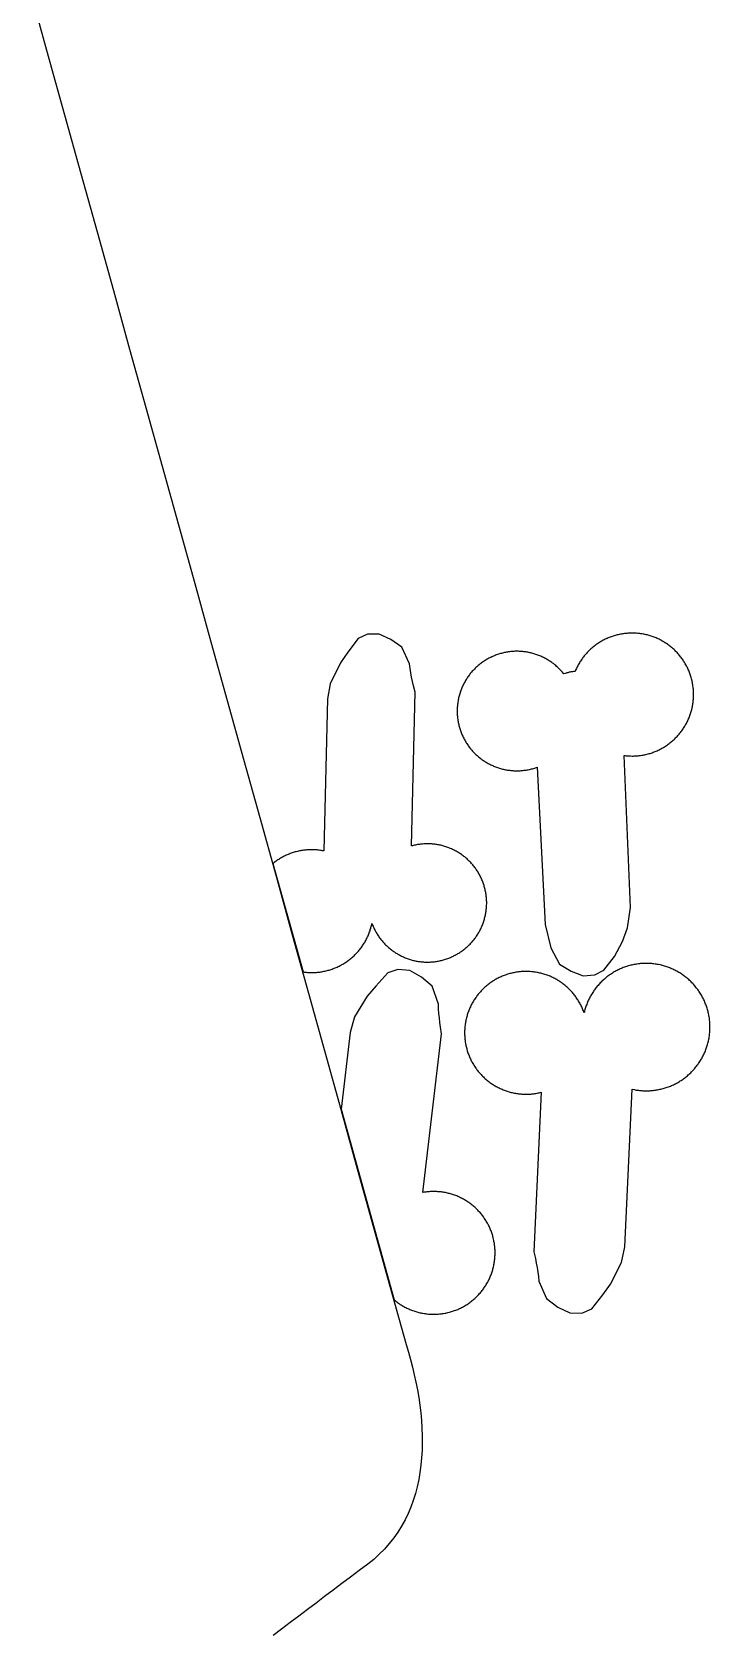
# Model space of a CAD drawing. Extents: x -246 to 246, y -104 to 199.
# Drawn here: x 122.63 to 136.8, y 47.25 to 80.72 of the extents above; entities that cross this region are included whole.
import ezdxf

# ---------------------------------------------------------------- set-up
doc = ezdxf.new("R2010")
doc.units = 0
doc.layers.add('Add_Red', color=1, linetype='Continuous')
doc.layers.add('Outline_Red', color=1, linetype='Continuous')

msp = doc.modelspace()

# ---------------------------------------------------------------- linework, layer by layer
at = {"layer": 'Add_Red'}
for points in [[(128.508, 61.044), (128.53, 61.045), (128.553, 61.046), (128.575, 61.047), (128.597, 61.049), (128.62, 61.051), (128.642, 61.054), (128.664, 61.057), (128.686, 61.061), (128.708, 61.065), (128.73, 61.069), (128.752, 61.073), (128.774, 61.078), (128.796, 61.084), (128.818, 61.09), (128.839, 61.096), (128.861, 61.102), (128.882, 61.109), (128.903, 61.116), (128.924, 61.124), (128.945, 61.132), (128.966, 61.14), (128.987, 61.149), (129.007, 61.158), (129.027, 61.168), (129.048, 61.178), (129.068, 61.188), (129.087, 61.198), (129.107, 61.209), (129.126, 61.22), (129.146, 61.232), (129.165, 61.244), (129.184, 61.256), (129.202, 61.268), (129.221, 61.281), (129.239, 61.294), (129.257, 61.308), (129.274, 61.321), (129.292, 61.336), (129.309, 61.35), (129.326, 61.365), (129.343, 61.38), (129.359, 61.395), (129.375, 61.41), (129.391, 61.426), (129.407, 61.442), (129.422, 61.459), (129.437, 61.475), (129.452, 61.492), (129.466, 61.509), (129.48, 61.527), (129.494, 61.544), (129.507, 61.562), (129.521, 61.58), (129.534, 61.599), (129.546, 61.617), (129.558, 61.636), (129.57, 61.655), (129.582, 61.674), (129.593, 61.694), (129.604, 61.713), (129.615, 61.733), (129.625, 61.753), (129.635, 61.773), (129.644, 61.793), (129.653, 61.814), (129.662, 61.835), (129.67, 61.855), (129.679, 61.876), (129.686, 61.897), (129.694, 61.918), (129.7, 61.94), (129.707, 61.961), (129.713, 61.983), (129.719, 62.004), (129.725, 62.026), (129.73, 62.048), (129.734, 62.07), (129.748, 62.035), (129.756, 62.015), (129.765, 61.995), (129.774, 61.976), (129.783, 61.956), (129.793, 61.937), (129.802, 61.918), (129.813, 61.899), (129.823, 61.88), (129.834, 61.861), (129.846, 61.843), (129.857, 61.825), (129.869, 61.807), (129.881, 61.789), (129.894, 61.771), (129.907, 61.754), (129.92, 61.737), (129.933, 61.72), (129.947, 61.703), (129.961, 61.687), (129.975, 61.671), (129.99, 61.655), (130.005, 61.639), (130.02, 61.624), (130.035, 61.609), (130.051, 61.594), (130.067, 61.579), (130.083, 61.565), (130.1, 61.551), (130.116, 61.537), (130.133, 61.524), (130.15, 61.511), (130.168, 61.498), (130.185, 61.485), (130.203, 61.473), (130.221, 61.461), (130.239, 61.449), (130.258, 61.438), (130.276, 61.427), (130.295, 61.417), (130.314, 61.406), (130.333, 61.396), (130.352, 61.387), (130.372, 61.377), (130.392, 61.368), (130.411, 61.36), (130.431, 61.352), (130.451, 61.344), (130.472, 61.336), (130.492, 61.329), (130.512, 61.322), (130.533, 61.316), (130.554, 61.309), (130.575, 61.304), (130.595, 61.298), (130.616, 61.293), (130.638, 61.288), (130.659, 61.284), (130.68, 61.28), (130.701, 61.277), (130.723, 61.273), (130.744, 61.271), (130.765, 61.268), (130.787, 61.266), (130.808, 61.264), (130.83, 61.263), (130.852, 61.262), (130.873, 61.262), (130.895, 61.261), (130.932, 61.262), (130.954, 61.263), (130.975, 61.264), (130.997, 61.266), (131.018, 61.268), (131.04, 61.27), (131.061, 61.273), (131.083, 61.276), (131.104, 61.279), (131.125, 61.283), (131.146, 61.287), (131.167, 61.292), (131.188, 61.297), (131.209, 61.302), (131.23, 61.308), (131.251, 61.314), (131.272, 61.32), (131.292, 61.327), (131.318, 61.336), (131.338, 61.344), (131.358, 61.352), (131.378, 61.36), (131.398, 61.368), (131.418, 61.377), (131.437, 61.387), (131.456, 61.396), (131.476, 61.406), (131.494, 61.417), (131.513, 61.427), (131.532, 61.438), (131.55, 61.449), (131.569, 61.461), (131.587, 61.473), (131.604, 61.485), (131.622, 61.498), (131.639, 61.511), (131.656, 61.524), (131.673, 61.537), (131.69, 61.551), (131.706, 61.565), (131.723, 61.579), (131.738, 61.594), (131.754, 61.609), (131.769, 61.624), (131.785, 61.639), (131.799, 61.655), (131.814, 61.671), (131.828, 61.687), (131.842, 61.703), (131.856, 61.72), (131.87, 61.737), (131.883, 61.754), (131.896, 61.771), (131.908, 61.789), (131.92, 61.807), (131.932, 61.825), (131.944, 61.843), (131.955, 61.861), (131.966, 61.88), (131.977, 61.899), (131.987, 61.918), (131.997, 61.937), (132.007, 61.956), (132.016, 61.976), (132.025, 61.995), (132.033, 62.015), (132.042, 62.035), (132.05, 62.055), (132.057, 62.075), (132.064, 62.096), (132.071, 62.116), (132.078, 62.137), (132.084, 62.158), (132.09, 62.178), (132.095, 62.199), (132.1, 62.22), (132.105, 62.241), (132.109, 62.262), (132.113, 62.284), (132.117, 62.305), (132.12, 62.326), (132.123, 62.348), (132.125, 62.369), (132.127, 62.391), (132.129, 62.412), (132.13, 62.434), (132.131, 62.455), (132.132, 62.477), (132.132, 62.498), (132.132, 62.524), (132.131, 62.546), (132.13, 62.567), (132.129, 62.589), (132.127, 62.611), (132.125, 62.632), (132.122, 62.653), (132.119, 62.675), (132.116, 62.696), (132.112, 62.717), (132.108, 62.739), (132.104, 62.76), (132.099, 62.781), (132.094, 62.802), (132.089, 62.823), (132.083, 62.844), (132.077, 62.864), (132.064, 62.901), (132.057, 62.922), (132.05, 62.942), (132.042, 62.962), (132.033, 62.982), (132.025, 63.002), (132.016, 63.021), (132.007, 63.041), (131.997, 63.06), (131.987, 63.079), (131.977, 63.098), (131.966, 63.117), (131.955, 63.136), (131.944, 63.154), (131.932, 63.172), (131.92, 63.19), (131.908, 63.208), (131.896, 63.226), (131.883, 63.243), (131.87, 63.26), (131.856, 63.277), (131.842, 63.294), (131.828, 63.31), (131.814, 63.326), (131.799, 63.342), (131.785, 63.358), (131.769, 63.373), (131.754, 63.388), (131.738, 63.403), (131.723, 63.418), (131.706, 63.432), (131.69, 63.446), (131.673, 63.46), (131.656, 63.473), (131.639, 63.486), (131.622, 63.499), (131.604, 63.512), (131.587, 63.524), (131.569, 63.536), (131.55, 63.548), (131.532, 63.559), (131.513, 63.57), (131.494, 63.58), (131.476, 63.591), (131.456, 63.601), (131.437, 63.61), (131.418, 63.62), (131.398, 63.629), (131.378, 63.637), (131.358, 63.645), (131.338, 63.653), (131.318, 63.661), (131.298, 63.668), (131.277, 63.675), (131.256, 63.681), (131.236, 63.688), (131.215, 63.693), (131.194, 63.699), (131.173, 63.704), (131.152, 63.708), (131.131, 63.713), (131.11, 63.717), (131.088, 63.72), (131.067, 63.723), (131.046, 63.726), (131.024, 63.729), (131.003, 63.731), (130.981, 63.733), (130.959, 63.734), (130.938, 63.735), (130.916, 63.735), (130.895, 63.736), (130.859, 63.735), (130.837, 63.734), (130.816, 63.733), (130.794, 63.731), (130.773, 63.729), (130.751, 63.727), (130.73, 63.724), (130.709, 63.721), (130.687, 63.718), (130.666, 63.714), (130.645, 63.71), (130.624, 63.705), (130.603, 63.701), (130.582, 63.695), (130.561, 63.69), (130.634, 66.909), (130.601, 67.043), (130.581, 67.133), (130.563, 67.224), (130.547, 67.315), (130.532, 67.406), (130.518, 67.497), (130.356, 67.846), (130.128, 68.011), (129.882, 68.123), (129.638, 68.12), (129.443, 68.033), (129.228, 67.743), (129.074, 67.523), (128.862, 67.083), (128.804, 66.765), (128.804, 66.765), (128.728, 63.587), (128.699, 63.592), (128.677, 63.596), (128.655, 63.599), (128.633, 63.602), (128.61, 63.605), (128.588, 63.607), (128.566, 63.609), (128.543, 63.61), (128.521, 63.611), (128.499, 63.612), (128.476, 63.612), (128.44, 63.611), (128.418, 63.611), (128.396, 63.609), (128.373, 63.608), (128.351, 63.606), (128.329, 63.603), (128.306, 63.601), (128.284, 63.597), (128.262, 63.594), (128.24, 63.59), (128.218, 63.586), (128.196, 63.581), (128.174, 63.576), (128.153, 63.57), (128.131, 63.565), (128.109, 63.558), (128.088, 63.552), (128.067, 63.545), (128.045, 63.538), (128.024, 63.53), (128.003, 63.522), (127.983, 63.513), (127.962, 63.505), (127.942, 63.495), (127.921, 63.486), (127.901, 63.476), (127.881, 63.466), (127.861, 63.455), (127.842, 63.444), (127.822, 63.433), (127.803, 63.422), (127.784, 63.41), (127.766, 63.397), (127.747, 63.385), (127.729, 63.372), (127.711, 63.359), (127.693, 63.345), (127.675, 63.331), (127.665, 63.323), (128.294, 61.056), (128.297, 61.056), (128.32, 61.053), (128.342, 61.05), (128.364, 61.048), (128.387, 61.047), (128.409, 61.045), (128.431, 61.044), (128.454, 61.044), (128.476, 61.043), (128.508, 61.044)], [(134.393, 60.995), (134.582, 61.095), (134.803, 61.376), (134.97, 61.692), (135.078, 61.98), (135.137, 62.404), (135.003, 65.583), (135.026, 65.581), (135.048, 65.578), (135.07, 65.576), (135.093, 65.575), (135.115, 65.573), (135.137, 65.573), (135.172, 65.572), (135.194, 65.572), (135.217, 65.573), (135.239, 65.574), (135.262, 65.575), (135.284, 65.577), (135.306, 65.579), (135.329, 65.582), (135.351, 65.585), (135.373, 65.588), (135.395, 65.592), (135.417, 65.596), (135.439, 65.6), (135.461, 65.605), (135.483, 65.61), (135.505, 65.616), (135.526, 65.622), (135.548, 65.628), (135.569, 65.635), (135.591, 65.642), (135.612, 65.65), (135.633, 65.658), (135.654, 65.666), (135.674, 65.674), (135.695, 65.683), (135.715, 65.693), (135.736, 65.702), (135.756, 65.712), (135.776, 65.723), (135.795, 65.733), (135.815, 65.744), (135.834, 65.756), (135.853, 65.767), (135.872, 65.78), (135.891, 65.792), (135.909, 65.805), (135.928, 65.818), (135.946, 65.831), (135.963, 65.845), (135.981, 65.859), (135.998, 65.873), (136.015, 65.887), (136.032, 65.902), (136.049, 65.918), (136.065, 65.933), (136.081, 65.949), (136.097, 65.965), (136.112, 65.981), (136.127, 65.998), (136.142, 66.014), (136.157, 66.031), (136.171, 66.049), (136.185, 66.066), (136.199, 66.084), (136.212, 66.102), (136.225, 66.12), (136.238, 66.139), (136.25, 66.158), (136.262, 66.176), (136.274, 66.196), (136.285, 66.215), (136.296, 66.234), (136.307, 66.254), (136.317, 66.274), (136.327, 66.294), (136.337, 66.314), (136.346, 66.335), (136.355, 66.355), (136.364, 66.376), (136.372, 66.397), (136.38, 66.418), (136.388, 66.439), (136.395, 66.46), (136.401, 66.482), (136.408, 66.503), (136.414, 66.525), (136.419, 66.547), (136.428, 66.582), (136.432, 66.604), (136.436, 66.626), (136.44, 66.648), (136.444, 66.67), (136.447, 66.692), (136.45, 66.714), (136.452, 66.737), (136.454, 66.759), (136.455, 66.782), (136.456, 66.804), (136.457, 66.826), (136.458, 66.858), (136.457, 66.88), (136.457, 66.903), (136.456, 66.925), (136.454, 66.947), (136.453, 66.97), (136.451, 66.992), (136.448, 67.014), (136.445, 67.037), (136.442, 67.059), (136.438, 67.081), (136.434, 67.103), (136.429, 67.125), (136.425, 67.147), (136.419, 67.169), (136.414, 67.19), (136.408, 67.212), (136.401, 67.234), (136.395, 67.255), (136.388, 67.276), (136.38, 67.297), (136.372, 67.318), (136.364, 67.339), (136.355, 67.36), (136.346, 67.381), (136.337, 67.401), (136.327, 67.421), (136.317, 67.441), (136.307, 67.461), (136.296, 67.481), (136.285, 67.501), (136.274, 67.52), (136.262, 67.539), (136.25, 67.558), (136.238, 67.577), (136.225, 67.595), (136.212, 67.613), (136.199, 67.631), (136.185, 67.649), (136.171, 67.667), (136.157, 67.684), (136.142, 67.701), (136.127, 67.718), (136.112, 67.735), (136.097, 67.751), (136.081, 67.767), (136.065, 67.783), (136.049, 67.798), (136.032, 67.813), (136.015, 67.828), (135.998, 67.843), (135.981, 67.857), (135.963, 67.871), (135.946, 67.884), (135.928, 67.898), (135.909, 67.911), (135.891, 67.924), (135.872, 67.936), (135.853, 67.948), (135.834, 67.96), (135.815, 67.971), (135.795, 67.982), (135.776, 67.993), (135.756, 68.003), (135.736, 68.013), (135.715, 68.023), (135.695, 68.032), (135.674, 68.041), (135.654, 68.05), (135.633, 68.058), (135.612, 68.066), (135.591, 68.073), (135.553, 68.085), (135.532, 68.092), (135.51, 68.098), (135.489, 68.104), (135.467, 68.109), (135.445, 68.114), (135.423, 68.119), (135.401, 68.123), (135.379, 68.127), (135.357, 68.13), (135.334, 68.133), (135.312, 68.136), (135.29, 68.138), (135.267, 68.14), (135.245, 68.141), (135.223, 68.142), (135.2, 68.143), (135.172, 68.143), (135.15, 68.143), (135.127, 68.143), (135.105, 68.142), (135.082, 68.14), (135.06, 68.138), (135.038, 68.136), (135.015, 68.134), (134.993, 68.131), (134.971, 68.128), (134.949, 68.124), (134.927, 68.12), (134.905, 68.115), (134.883, 68.11), (134.861, 68.105), (134.839, 68.1), (134.818, 68.094), (134.796, 68.087), (134.775, 68.08), (134.753, 68.073), (134.732, 68.066), (134.711, 68.058), (134.69, 68.05), (134.67, 68.041), (134.649, 68.032), (134.629, 68.023), (134.608, 68.013), (134.588, 68.003), (134.568, 67.993), (134.549, 67.982), (134.529, 67.971), (134.51, 67.96), (134.491, 67.948), (134.472, 67.936), (134.453, 67.924), (134.435, 67.911), (134.416, 67.898), (134.398, 67.884), (134.38, 67.871), (134.363, 67.857), (134.346, 67.843), (134.329, 67.828), (134.312, 67.813), (134.295, 67.798), (134.279, 67.783), (134.263, 67.767), (134.247, 67.751), (134.232, 67.735), (134.217, 67.718), (134.202, 67.701), (134.187, 67.684), (134.173, 67.667), (134.159, 67.649), (134.145, 67.631), (134.132, 67.613), (134.119, 67.595), (134.106, 67.577), (134.094, 67.558), (134.082, 67.539), (134.07, 67.52), (134.059, 67.501), (134.048, 67.481), (134.037, 67.461), (134.026, 67.441), (134.016, 67.421), (134.007, 67.401), (133.997, 67.381), (133.981, 67.342), (133.964, 67.34), (133.946, 67.338), (133.929, 67.336), (133.912, 67.333), (133.894, 67.33), (133.877, 67.327), (133.86, 67.323), (133.843, 67.319), (133.826, 67.315), (133.809, 67.311), (133.792, 67.306), (133.776, 67.301), (133.743, 67.29), (133.73, 67.307), (133.716, 67.324), (133.701, 67.34), (133.687, 67.356), (133.672, 67.372), (133.657, 67.388), (133.641, 67.404), (133.626, 67.419), (133.61, 67.434), (133.593, 67.448), (133.577, 67.463), (133.56, 67.477), (133.543, 67.49), (133.526, 67.504), (133.509, 67.517), (133.491, 67.53), (133.473, 67.542), (133.455, 67.554), (133.437, 67.566), (133.418, 67.578), (133.4, 67.589), (133.381, 67.6), (133.362, 67.611), (133.343, 67.621), (133.323, 67.631), (133.304, 67.64), (133.284, 67.65), (133.264, 67.658), (133.244, 67.667), (133.224, 67.675), (133.203, 67.683), (133.183, 67.69), (133.162, 67.698), (133.141, 67.704), (133.121, 67.711), (133.1, 67.717), (133.078, 67.722), (133.057, 67.728), (133.036, 67.733), (133.015, 67.737), (132.993, 67.741), (132.972, 67.745), (132.95, 67.749), (132.929, 67.752), (132.907, 67.754), (132.885, 67.757), (132.864, 67.758), (132.842, 67.76), (132.82, 67.761), (132.798, 67.762), (132.765, 67.762), (132.743, 67.762), (132.721, 67.762), (132.699, 67.761), (132.678, 67.759), (132.656, 67.758), (132.634, 67.756), (132.613, 67.753), (132.591, 67.75), (132.569, 67.747), (132.548, 67.743), (132.526, 67.739), (132.505, 67.735), (132.484, 67.73), (132.463, 67.725), (132.441, 67.72), (132.42, 67.714), (132.4, 67.708), (132.379, 67.701), (132.358, 67.694), (132.337, 67.687), (132.317, 67.679), (132.297, 67.671), (132.277, 67.663), (132.257, 67.654), (132.237, 67.645), (132.217, 67.636), (132.198, 67.626), (132.178, 67.616), (132.159, 67.606), (132.14, 67.595), (132.121, 67.584), (132.098, 67.569), (132.079, 67.558), (132.061, 67.545), (132.043, 67.533), (132.026, 67.52), (132.008, 67.507), (131.991, 67.494), (131.974, 67.48), (131.957, 67.466), (131.941, 67.452), (131.924, 67.437), (131.908, 67.423), (131.893, 67.408), (131.877, 67.392), (131.862, 67.377), (131.847, 67.361), (131.832, 67.345), (131.818, 67.328), (131.804, 67.311), (131.79, 67.295), (131.777, 67.277), (131.763, 67.26), (131.75, 67.243), (131.738, 67.225), (131.726, 67.207), (131.714, 67.188), (131.702, 67.17), (131.691, 67.151), (131.68, 67.132), (131.669, 67.113), (131.659, 67.094), (131.649, 67.075), (131.639, 67.055), (131.63, 67.036), (131.621, 67.016), (131.612, 66.996), (131.604, 66.975), (131.596, 66.955), (131.589, 66.935), (131.581, 66.914), (131.575, 66.893), (131.568, 66.873), (131.562, 66.852), (131.556, 66.831), (131.551, 66.809), (131.546, 66.788), (131.541, 66.767), (131.537, 66.745), (131.533, 66.724), (131.53, 66.702), (131.527, 66.681), (131.524, 66.659), (131.522, 66.638), (131.52, 66.616), (131.518, 66.594), (131.517, 66.572), (131.516, 66.551), (131.515, 66.513), (131.516, 66.491), (131.516, 66.469), (131.517, 66.448), (131.518, 66.426), (131.52, 66.404), (131.522, 66.382), (131.525, 66.361), (131.528, 66.339), (131.531, 66.317), (131.534, 66.296), (131.538, 66.275), (131.543, 66.253), (131.547, 66.232), (131.552, 66.211), (131.558, 66.19), (131.564, 66.169), (131.57, 66.148), (131.577, 66.127), (131.583, 66.106), (131.591, 66.086), (131.598, 66.065), (131.606, 66.045), (131.615, 66.025), (131.623, 66.005), (131.632, 65.985), (131.643, 65.964), (131.652, 65.944), (131.662, 65.925), (131.673, 65.906), (131.684, 65.887), (131.695, 65.868), (131.706, 65.849), (131.718, 65.831), (131.73, 65.813), (131.742, 65.795), (131.755, 65.777), (131.768, 65.76), (131.781, 65.742), (131.795, 65.725), (131.809, 65.708), (131.823, 65.692), (131.838, 65.676), (131.852, 65.659), (131.867, 65.644), (131.883, 65.628), (131.898, 65.613), (131.914, 65.598), (131.93, 65.583), (131.947, 65.569), (131.963, 65.555), (131.98, 65.541), (131.997, 65.527), (132.014, 65.514), (132.032, 65.501), (132.05, 65.488), (132.068, 65.476), (132.086, 65.464), (132.104, 65.452), (132.123, 65.441), (132.142, 65.43), (132.161, 65.419), (132.18, 65.409), (132.199, 65.399), (132.219, 65.389), (132.238, 65.38), (132.258, 65.371), (132.278, 65.362), (132.298, 65.354), (132.319, 65.346), (132.339, 65.338), (132.36, 65.331), (132.38, 65.324), (132.401, 65.318), (132.422, 65.311), (132.443, 65.306), (132.464, 65.3), (132.486, 65.295), (132.507, 65.29), (132.528, 65.286), (132.55, 65.282), (132.571, 65.279), (132.593, 65.275), (132.614, 65.273), (132.636, 65.27), (132.658, 65.268), (132.68, 65.266), (132.701, 65.265), (132.723, 65.264), (132.765, 65.263), (132.787, 65.264), (132.808, 65.264), (132.83, 65.265), (132.852, 65.267), (132.874, 65.268), (132.895, 65.27), (132.917, 65.273), (132.939, 65.276), (132.96, 65.279), (132.982, 65.282), (133.003, 65.286), (133.025, 65.291), (133.046, 65.295), (133.067, 65.301), (133.088, 65.306), (133.109, 65.312), (133.13, 65.318), (133.151, 65.325), (133.19, 65.338), (133.353, 62.048), (133.473, 61.56), (133.658, 61.221), (133.897, 61.072), (134.15, 60.976), (134.393, 60.995)], [(131.054, 53.896), (131.077, 53.896), (131.099, 53.898), (131.121, 53.899), (131.144, 53.901), (131.166, 53.903), (131.188, 53.906), (131.211, 53.909), (131.233, 53.912), (131.255, 53.916), (131.277, 53.92), (131.299, 53.925), (131.321, 53.93), (131.357, 53.939), (131.378, 53.945), (131.4, 53.951), (131.421, 53.958), (131.442, 53.965), (131.463, 53.973), (131.484, 53.981), (131.505, 53.989), (131.526, 53.997), (131.547, 54.006), (131.567, 54.016), (131.587, 54.025), (131.607, 54.035), (131.627, 54.046), (131.647, 54.056), (131.666, 54.067), (131.686, 54.079), (131.705, 54.09), (131.724, 54.102), (131.742, 54.115), (131.761, 54.127), (131.779, 54.14), (131.797, 54.154), (131.815, 54.167), (131.832, 54.181), (131.85, 54.196), (131.867, 54.21), (131.883, 54.225), (131.9, 54.24), (131.916, 54.256), (131.932, 54.271), (131.948, 54.287), (131.963, 54.304), (131.978, 54.32), (131.993, 54.337), (132.008, 54.354), (132.022, 54.371), (132.036, 54.389), (132.05, 54.406), (132.063, 54.424), (132.076, 54.443), (132.089, 54.461), (132.101, 54.48), (132.113, 54.499), (132.125, 54.518), (132.136, 54.537), (132.147, 54.557), (132.158, 54.576), (132.168, 54.596), (132.178, 54.616), (132.188, 54.636), (132.197, 54.657), (132.206, 54.677), (132.215, 54.698), (132.223, 54.719), (132.231, 54.74), (132.238, 54.761), (132.245, 54.782), (132.252, 54.804), (132.258, 54.825), (132.264, 54.847), (132.27, 54.868), (132.275, 54.89), (132.28, 54.912), (132.284, 54.934), (132.289, 54.956), (132.292, 54.978), (132.296, 55), (132.298, 55.023), (132.301, 55.045), (132.303, 55.067), (132.305, 55.089), (132.306, 55.112), (132.307, 55.134), (132.308, 55.157), (132.308, 55.179), (132.307, 55.219), (132.307, 55.242), (132.305, 55.264), (132.304, 55.286), (132.301, 55.309), (132.299, 55.331), (132.296, 55.353), (132.293, 55.375), (132.289, 55.397), (132.285, 55.42), (132.281, 55.441), (132.275, 55.468), (132.27, 55.49), (132.264, 55.511), (132.258, 55.533), (132.252, 55.554), (132.245, 55.576), (132.238, 55.597), (132.231, 55.618), (132.223, 55.639), (132.215, 55.66), (132.206, 55.681), (132.197, 55.701), (132.188, 55.721), (132.178, 55.742), (132.168, 55.762), (132.158, 55.782), (132.147, 55.801), (132.136, 55.821), (132.125, 55.84), (132.113, 55.859), (132.101, 55.878), (132.089, 55.897), (132.076, 55.915), (132.063, 55.933), (132.05, 55.951), (132.036, 55.969), (132.022, 55.987), (132.008, 56.004), (131.993, 56.021), (131.978, 56.038), (131.963, 56.054), (131.948, 56.071), (131.932, 56.087), (131.916, 56.102), (131.9, 56.118), (131.883, 56.133), (131.867, 56.148), (131.85, 56.162), (131.832, 56.177), (131.815, 56.191), (131.797, 56.204), (131.779, 56.217), (131.761, 56.23), (131.742, 56.243), (131.724, 56.256), (131.705, 56.268), (131.686, 56.279), (131.666, 56.291), (131.647, 56.302), (131.627, 56.312), (131.607, 56.323), (131.587, 56.333), (131.567, 56.342), (131.547, 56.352), (131.526, 56.361), (131.505, 56.369), (131.484, 56.377), (131.463, 56.385), (131.442, 56.393), (131.421, 56.4), (131.4, 56.407), (131.378, 56.413), (131.357, 56.419), (131.335, 56.424), (131.313, 56.43), (131.291, 56.435), (131.269, 56.439), (131.247, 56.443), (131.225, 56.447), (131.203, 56.45), (131.181, 56.453), (131.159, 56.456), (131.136, 56.458), (131.114, 56.459), (131.092, 56.461), (131.069, 56.462), (131.047, 56.462), (131.024, 56.463), (130.996, 56.462), (130.974, 56.462), (130.951, 56.461), (130.929, 56.459), (130.907, 56.457), (130.884, 56.455), (130.862, 56.452), (130.84, 56.449), (130.818, 56.446), (130.796, 56.442), (131.185, 59.761), (131.164, 59.903), (131.153, 59.998), (131.143, 60.093), (131.135, 60.188), (131.128, 60.284), (131.123, 60.379), (130.99, 60.756), (130.77, 60.949), (130.527, 61.089), (130.275, 61.109), (130.065, 61.038), (129.815, 60.76), (129.634, 60.548), (129.372, 60.114), (129.281, 59.791), (129.091, 58.186), (130.198, 54.197), (130.199, 54.196), (130.217, 54.181), (130.234, 54.167), (130.252, 54.154), (130.27, 54.14), (130.288, 54.127), (130.307, 54.115), (130.325, 54.102), (130.344, 54.09), (130.363, 54.079), (130.383, 54.067), (130.402, 54.056), (130.422, 54.046), (130.442, 54.035), (130.462, 54.025), (130.482, 54.016), (130.502, 54.006), (130.523, 53.997), (130.544, 53.989), (130.564, 53.981), (130.585, 53.973), (130.606, 53.965), (130.628, 53.958), (130.649, 53.951), (130.671, 53.945), (130.692, 53.939), (130.714, 53.933), (130.736, 53.928), (130.757, 53.923), (130.779, 53.919), (130.801, 53.915), (130.824, 53.911), (130.846, 53.908), (130.868, 53.905), (130.89, 53.902), (130.913, 53.9), (130.935, 53.898), (130.957, 53.897), (130.98, 53.896), (131.002, 53.896), (131.024, 53.895), (131.054, 53.896)], [(134.329, 54.006), (134.558, 54.302), (134.723, 54.526), (134.954, 54.978), (135.022, 55.306), (135.176, 58.601), (135.213, 58.594), (135.236, 58.589), (135.259, 58.585), (135.282, 58.582), (135.305, 58.579), (135.328, 58.576), (135.352, 58.574), (135.375, 58.572), (135.398, 58.571), (135.421, 58.57), (135.444, 58.569), (135.468, 58.569), (135.498, 58.569), (135.521, 58.57), (135.544, 58.571), (135.567, 58.573), (135.59, 58.575), (135.614, 58.577), (135.637, 58.58), (135.66, 58.583), (135.683, 58.586), (135.706, 58.59), (135.728, 58.595), (135.751, 58.6), (135.774, 58.605), (135.796, 58.61), (135.819, 58.616), (135.841, 58.622), (135.864, 58.629), (135.886, 58.636), (135.908, 58.644), (135.93, 58.652), (135.951, 58.66), (135.973, 58.669), (135.994, 58.678), (136.016, 58.687), (136.037, 58.697), (136.058, 58.707), (136.079, 58.717), (136.099, 58.728), (136.12, 58.739), (136.14, 58.751), (136.16, 58.763), (136.179, 58.775), (136.199, 58.788), (136.218, 58.801), (136.237, 58.814), (136.256, 58.827), (136.275, 58.841), (136.293, 58.856), (136.311, 58.87), (136.329, 58.885), (136.347, 58.9), (136.364, 58.916), (136.381, 58.931), (136.398, 58.948), (136.415, 58.964), (136.431, 58.981), (136.447, 58.998), (136.462, 59.015), (136.478, 59.032), (136.493, 59.05), (136.508, 59.068), (136.522, 59.086), (136.536, 59.105), (136.55, 59.124), (136.563, 59.143), (136.576, 59.162), (136.589, 59.181), (136.601, 59.201), (136.613, 59.221), (136.625, 59.241), (136.636, 59.261), (136.647, 59.282), (136.658, 59.302), (136.668, 59.323), (136.678, 59.344), (136.688, 59.366), (136.697, 59.387), (136.706, 59.408), (136.714, 59.43), (136.722, 59.452), (136.73, 59.474), (136.737, 59.496), (136.744, 59.518), (136.751, 59.541), (136.757, 59.563), (136.762, 59.586), (136.768, 59.608), (136.776, 59.647), (136.78, 59.67), (136.784, 59.693), (136.787, 59.716), (136.79, 59.739), (136.793, 59.762), (136.795, 59.786), (136.797, 59.809), (136.799, 59.832), (136.8, 59.855), (136.8, 59.878), (136.8, 59.902), (136.8, 59.929), (136.799, 59.953), (136.798, 59.976), (136.797, 59.999), (136.795, 60.022), (136.793, 60.045), (136.79, 60.068), (136.787, 60.091), (136.783, 60.114), (136.779, 60.137), (136.775, 60.16), (136.77, 60.183), (136.765, 60.206), (136.76, 60.228), (136.754, 60.251), (136.748, 60.273), (136.741, 60.295), (136.734, 60.318), (136.726, 60.34), (136.719, 60.362), (136.71, 60.383), (136.702, 60.405), (136.693, 60.426), (136.683, 60.448), (136.674, 60.469), (136.664, 60.49), (136.653, 60.511), (136.642, 60.531), (136.631, 60.552), (136.62, 60.572), (136.608, 60.592), (136.596, 60.612), (136.583, 60.631), (136.57, 60.651), (136.557, 60.67), (136.543, 60.689), (136.529, 60.707), (136.515, 60.726), (136.501, 60.744), (136.486, 60.762), (136.471, 60.779), (136.455, 60.797), (136.439, 60.814), (136.423, 60.831), (136.407, 60.847), (136.39, 60.863), (136.373, 60.879), (136.356, 60.895), (136.339, 60.91), (136.321, 60.925), (136.303, 60.94), (136.285, 60.954), (136.266, 60.969), (136.247, 60.982), (136.229, 60.996), (136.209, 61.009), (136.19, 61.022), (136.17, 61.034), (136.15, 61.046), (136.13, 61.058), (136.11, 61.069), (136.089, 61.08), (136.069, 61.091), (136.048, 61.101), (136.027, 61.111), (136.006, 61.121), (135.984, 61.13), (135.963, 61.139), (135.941, 61.147), (135.919, 61.155), (135.897, 61.163), (135.875, 61.17), (135.853, 61.177), (135.831, 61.184), (135.808, 61.19), (135.786, 61.196), (135.763, 61.201), (135.722, 61.21), (135.699, 61.214), (135.676, 61.218), (135.653, 61.221), (135.63, 61.224), (135.607, 61.227), (135.584, 61.229), (135.561, 61.231), (135.537, 61.232), (135.514, 61.233), (135.491, 61.234), (135.468, 61.234), (135.442, 61.234), (135.419, 61.233), (135.396, 61.232), (135.372, 61.231), (135.349, 61.229), (135.326, 61.227), (135.303, 61.224), (135.28, 61.221), (135.257, 61.218), (135.234, 61.214), (135.211, 61.209), (135.188, 61.205), (135.166, 61.2), (135.143, 61.194), (135.121, 61.188), (135.098, 61.182), (135.076, 61.175), (135.054, 61.168), (135.032, 61.161), (135.01, 61.153), (134.988, 61.145), (134.966, 61.136), (134.945, 61.127), (134.924, 61.118), (134.902, 61.108), (134.881, 61.098), (134.861, 61.088), (134.84, 61.077), (134.82, 61.066), (134.799, 61.055), (134.779, 61.043), (134.76, 61.031), (134.74, 61.018), (134.721, 61.005), (134.701, 60.992), (134.683, 60.978), (134.664, 60.965), (134.645, 60.95), (134.627, 60.936), (134.609, 60.921), (134.592, 60.906), (134.574, 60.89), (134.557, 60.875), (134.54, 60.859), (134.524, 60.842), (134.508, 60.826), (134.492, 60.809), (134.476, 60.792), (134.46, 60.774), (134.445, 60.756), (134.431, 60.738), (134.416, 60.72), (134.402, 60.702), (134.388, 60.683), (134.375, 60.664), (134.362, 60.645), (134.349, 60.625), (134.336, 60.606), (134.324, 60.586), (134.312, 60.566), (134.301, 60.546), (134.29, 60.525), (134.279, 60.505), (134.269, 60.484), (134.259, 60.463), (134.249, 60.442), (134.24, 60.42), (134.231, 60.399), (134.223, 60.377), (134.215, 60.355), (134.207, 60.333), (134.2, 60.311), (134.193, 60.289), (134.186, 60.267), (134.18, 60.244), (134.174, 60.222), (134.169, 60.199), (134.161, 60.221), (134.153, 60.242), (134.145, 60.263), (134.136, 60.284), (134.127, 60.304), (134.118, 60.325), (134.108, 60.345), (134.098, 60.365), (134.088, 60.385), (134.077, 60.405), (134.066, 60.424), (134.055, 60.443), (134.043, 60.462), (134.031, 60.481), (134.019, 60.5), (134.006, 60.518), (133.993, 60.537), (133.98, 60.555), (133.966, 60.572), (133.952, 60.59), (133.938, 60.607), (133.923, 60.624), (133.909, 60.641), (133.893, 60.658), (133.878, 60.674), (133.862, 60.69), (133.846, 60.706), (133.83, 60.721), (133.814, 60.736), (133.797, 60.751), (133.78, 60.766), (133.763, 60.78), (133.745, 60.794), (133.727, 60.807), (133.709, 60.821), (133.691, 60.834), (133.672, 60.846), (133.654, 60.859), (133.635, 60.871), (133.616, 60.882), (133.597, 60.894), (133.577, 60.905), (133.557, 60.916), (133.537, 60.926), (133.517, 60.936), (133.497, 60.946), (133.477, 60.955), (133.456, 60.964), (133.436, 60.972), (133.415, 60.981), (133.394, 60.988), (133.373, 60.996), (133.351, 61.003), (133.33, 61.01), (133.308, 61.016), (133.287, 61.022), (133.265, 61.028), (133.243, 61.033), (133.222, 61.038), (133.2, 61.042), (133.178, 61.046), (133.155, 61.05), (133.133, 61.053), (133.111, 61.056), (133.089, 61.059), (133.067, 61.061), (133.044, 61.063), (133.022, 61.064), (132.999, 61.065), (132.977, 61.066), (132.955, 61.066), (132.923, 61.065), (132.901, 61.065), (132.878, 61.064), (132.856, 61.062), (132.833, 61.06), (132.811, 61.058), (132.789, 61.055), (132.767, 61.052), (132.745, 61.049), (132.723, 61.045), (132.701, 61.04), (132.679, 61.036), (132.657, 61.031), (132.635, 61.025), (132.613, 61.02), (132.592, 61.014), (132.57, 61.007), (132.537, 60.996), (132.516, 60.988), (132.495, 60.981), (132.474, 60.972), (132.453, 60.964), (132.433, 60.955), (132.412, 60.946), (132.392, 60.936), (132.372, 60.926), (132.352, 60.916), (132.332, 60.905), (132.313, 60.894), (132.294, 60.882), (132.274, 60.871), (132.256, 60.859), (132.237, 60.846), (132.218, 60.834), (132.2, 60.821), (132.182, 60.807), (132.164, 60.794), (132.147, 60.78), (132.13, 60.766), (132.113, 60.751), (132.096, 60.736), (132.079, 60.721), (132.063, 60.706), (132.047, 60.69), (132.031, 60.674), (132.016, 60.658), (132.001, 60.641), (131.986, 60.624), (131.971, 60.607), (131.957, 60.59), (131.943, 60.572), (131.929, 60.555), (131.916, 60.537), (131.903, 60.518), (131.89, 60.5), (131.878, 60.481), (131.866, 60.462), (131.854, 60.443), (131.843, 60.424), (131.832, 60.405), (131.821, 60.385), (131.811, 60.365), (131.801, 60.345), (131.791, 60.325), (131.782, 60.304), (131.773, 60.284), (131.764, 60.263), (131.756, 60.242), (131.748, 60.221), (131.741, 60.2), (131.734, 60.179), (131.727, 60.157), (131.721, 60.136), (131.715, 60.114), (131.709, 60.093), (131.704, 60.071), (131.699, 60.049), (131.695, 60.027), (131.69, 60.005), (131.687, 59.983), (131.683, 59.961), (131.681, 59.939), (131.678, 59.916), (131.676, 59.894), (131.674, 59.872), (131.673, 59.849), (131.672, 59.827), (131.671, 59.805), (131.671, 59.782), (131.672, 59.74), (131.673, 59.718), (131.674, 59.695), (131.676, 59.673), (131.678, 59.651), (131.68, 59.628), (131.683, 59.606), (131.686, 59.584), (131.69, 59.562), (131.694, 59.54), (131.698, 59.518), (131.703, 59.496), (131.708, 59.474), (131.714, 59.453), (131.72, 59.431), (131.727, 59.407), (131.734, 59.386), (131.741, 59.364), (131.748, 59.343), (131.756, 59.322), (131.764, 59.301), (131.773, 59.281), (131.782, 59.26), (131.791, 59.24), (131.801, 59.219), (131.811, 59.199), (131.821, 59.18), (131.832, 59.16), (131.843, 59.14), (131.854, 59.121), (131.866, 59.102), (131.878, 59.083), (131.89, 59.064), (131.903, 59.046), (131.916, 59.028), (131.929, 59.01), (131.943, 58.992), (131.957, 58.974), (131.971, 58.957), (131.986, 58.94), (132.001, 58.923), (132.016, 58.907), (132.031, 58.891), (132.047, 58.875), (132.063, 58.859), (132.079, 58.843), (132.096, 58.828), (132.113, 58.813), (132.13, 58.799), (132.147, 58.785), (132.164, 58.771), (132.182, 58.757), (132.2, 58.744), (132.218, 58.731), (132.237, 58.718), (132.256, 58.706), (132.274, 58.694), (132.294, 58.682), (132.313, 58.671), (132.332, 58.659), (132.352, 58.649), (132.372, 58.638), (132.392, 58.628), (132.412, 58.619), (132.433, 58.61), (132.453, 58.601), (132.474, 58.592), (132.495, 58.584), (132.516, 58.576), (132.537, 58.568), (132.558, 58.561), (132.579, 58.555), (132.601, 58.548), (132.622, 58.542), (132.644, 58.537), (132.666, 58.531), (132.688, 58.527), (132.71, 58.522), (132.732, 58.518), (132.754, 58.514), (132.776, 58.511), (132.798, 58.508), (132.82, 58.506), (132.843, 58.503), (132.865, 58.502), (132.887, 58.5), (132.91, 58.499), (132.932, 58.499), (132.955, 58.499), (132.985, 58.499), (133.007, 58.5), (133.029, 58.501), (133.052, 58.502), (133.074, 58.504), (133.096, 58.506), (133.119, 58.509), (133.141, 58.512), (133.163, 58.516), (133.185, 58.519), (133.207, 58.524), (133.229, 58.528), (133.251, 58.533), (133.273, 58.539), (133.12, 55.201), (133.151, 55.061), (133.169, 54.967), (133.186, 54.872), (133.201, 54.778), (133.214, 54.683), (133.226, 54.588), (133.385, 54.222), (133.618, 54.045), (133.871, 53.923), (134.124, 53.92), (134.329, 54.006)]]:
    msp.add_lwpolyline(points, dxfattribs=at)
at = {"layer": 'Outline_Red'}
msp.add_lwpolyline([(122.628, 81.434), (122.968, 80.209), (123.308, 78.984), (123.648, 77.759), (123.988, 76.534), (124.328, 75.309), (124.668, 74.084), (125.008, 72.859), (125.348, 71.634), (125.688, 70.409), (126.028, 69.184), (126.368, 67.959), (126.708, 66.734), (127.048, 65.509), (127.388, 64.284), (127.728, 63.059), (128.068, 61.834), (128.408, 60.609), (128.748, 59.384), (129.088, 58.159), (129.428, 56.934), (129.768, 55.709), (130.108, 54.484), (130.448, 53.259), (130.495, 53.104), (130.539, 52.947), (130.58, 52.789), (130.618, 52.63), (130.653, 52.471), (130.684, 52.311), (130.711, 52.151), (130.734, 51.991), (130.753, 51.831), (130.768, 51.672), (130.778, 51.513), (130.784, 51.355), (130.785, 51.198), (130.781, 51.042), (130.772, 50.888), (130.757, 50.735), (130.737, 50.584), (130.711, 50.435), (130.679, 50.288), (130.641, 50.143), (130.597, 50.001), (130.546, 49.862), (130.489, 49.726), (130.425, 49.593), (130.354, 49.463), (130.276, 49.337), (130.19, 49.215), (130.097, 49.097), (129.996, 48.983), (129.887, 48.873), (129.77, 48.768), (129.645, 48.668), (129.465, 48.532), (129.285, 48.396), (129.105, 48.26), (128.925, 48.124), (128.745, 47.988), (128.566, 47.852), (128.386, 47.716), (128.206, 47.58), (128.026, 47.444), (127.846, 47.308), (127.667, 47.172)], dxfattribs=at)

doc.saveas('drawing.dxf')
